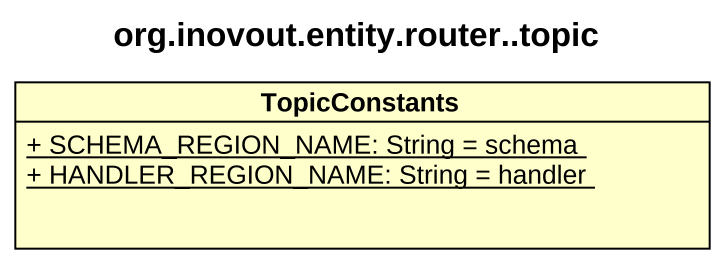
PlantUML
@startuml
title org.inovout.entity.router..topic
hide circle
hide empty members
skinparam classAttributeIconSize 0
class TopicConstants {
  {static} + SCHEMA_REGION_NAME: String = schema
  {static} + HANDLER_REGION_NAME: String = handler
}
@enduml
